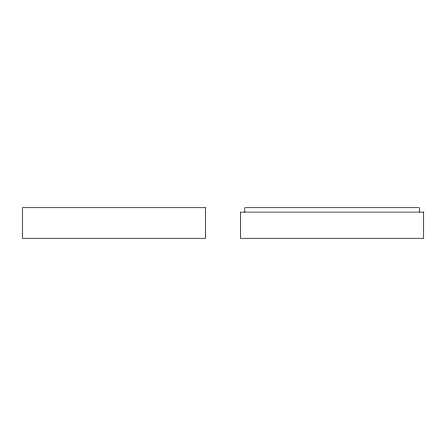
<?xml version="1.0" encoding="UTF-8"?>
<svg xmlns="http://www.w3.org/2000/svg" width="446" height="446" viewBox="0 0 446 446"><rect width="100%" height="100%" fill="white"/><g stroke="black" fill="none" stroke-linecap="round" stroke-linejoin="round"><path stroke-width="0.67" d="M419.335 212.09L419.335 207.73L244.815 207.73L244.815 212.09M205.55 207.73L22.3 207.73L22.3 238.27L205.55 238.27L205.55 207.73M423.7 212.09L240.45 212.09L240.45 238.27L423.7 238.27L423.7 212.09"/></g></svg>
